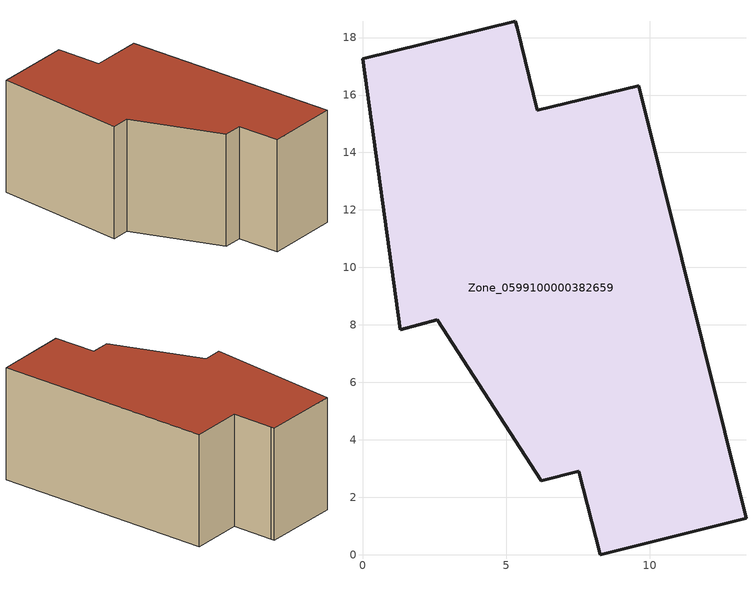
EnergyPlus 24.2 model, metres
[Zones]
Zone_0599100000382659
 floor ground (C_G): 6.08,15.47 9.61,16.33 13.34,1.28 8.28,0 7.53,2.92 6.22,2.58 2.6,8.18 1.32,7.84 0,17.26 5.31,18.57 5.38,18.33 z0
 wall outside (C_F): 2.6,8.18 6.22,2.58 7.53,2.92 8.28,0 13.34,1.28 9.61,16.33 6.08,15.47 5.38,18.33 5.31,18.57 0,17.26 1.32,7.84 2.6,8.18 z0:7.96
 roof outside (C_R): 9.61,16.33 6.08,15.47 5.38,18.33 5.31,18.57 0,17.26 1.32,7.84 2.6,8.18 6.22,2.58 7.53,2.92 8.28,0 13.34,1.28 z7.96
[BUILDING]
Pand.0599100000382659: North Axis=0; Terrain=City; Loads Convergence Tolerance Value=0.04; Temperature Convergence Tolerance Value=0.4; Solar Distribution=FullExterior; Maximum Number of Warmup Days=25; Minimum Number of Warmup Days=1
[Site:Location]
Rotterdam.The.Hague.AP_ZH_NLD Design_Conditions: Latitude=51.96; Longitude=4.45; Time Zone=1; Elevation=-4.5
[SITE:GROUNDTEMPERATURE:BUILDINGSURFACE]
18, 18, 18, 18, 18, 18, 18, 18, 18, 18, 18, 18
[MATERIAL] Thermal Absorptance=0.9; Solar Absorptance=0.7; Visible Absorptance=0.7
Name | Roughness | Thickness | Conductivity | Density | Specific Heat
G.D.1992-2005 | MediumSmooth | 0.15 | 0.06 | 540 | 1210
F.D.1992-2005 | Rough | 0.3 | 0.12 | 1920 | 840
R.D.1992-2005 | MediumRough | 0.2 | 0.08 | 1500 | 1000
[CONSTRUCTION]
C_G: G.D.1992-2005
C_F: F.D.1992-2005
C_R: R.D.1992-2005
[ZONE]
Zone_0599100000382659: Type=1; Multiplier=1; Ceiling Height=Autocalculate; Volume=Autocalculate; Floor Area=autocalculate; Part of Total Floor Area=Yes
[ZONEINFILTRATION:DESIGNFLOWRATE]
Infil_Zone_0599100000382659: Zone or ZoneList or Space or SpaceList=Zone_0599100000382659; Schedule=AlwaysOn; Design Flow Rate Calculation Method=Flow/Area; Flow Rate per Floor Area=0.0021; Constant Term Coefficient=1; Temperature Term Coefficient=0; Velocity Term Coefficient=0; Velocity Squared Term Coefficient=0
[HVACTEMPLATE:ZONE:IDEALLOADSAIRSYSTEM]
Zone_0599100000382659: Maximum Heating Supply Air Temperature=50; Minimum Cooling Supply Air Temperature=13; Maximum Heating Supply Air Humidity Ratio=0.0156; Minimum Cooling Supply Air Humidity Ratio=0.0077; Heating Limit=NoLimit; Cooling Limit=NoLimit; Dehumidification Control Type=ConstantSensibleHeatRatio; Cooling Sensible Heat Ratio=0.7; Dehumidification Setpoint=60; Humidification Control Type=None; Humidification Setpoint=30; Outdoor Air Method=None; Outdoor Air Flow Rate per Person=0.00944; Outdoor Air Flow Rate per Zone Floor Area=0; Outdoor Air Flow Rate per Zone=0; Demand Controlled Ventilation Type=None; Outdoor Air Economizer Type=NoEconomizer; Heat Recovery Type=None; Sensible Heat Recovery Effectiveness=0.7; Latent Heat Recovery Effectiveness=0.65
[ZONECONTROL:THERMOSTAT]
ThermostatControl_Zone_0599100000382659: Zone or ZoneList=Zone_0599100000382659; Control Type Schedule=DualSetpointControlType; Control 1=Thermostat_Zone_0599100000382659; Temperature Difference Between Cutout And Setpoint=0
[THERMOSTATSETPOINT:DUALSETPOINT]
Thermostat_Zone_0599100000382659: Heating Setpoint Temperature Schedule=HeatingSetpoint_Zone_0599100000382659; Cooling Setpoint Temperature Schedule=CoolingSetpoint_Zone_0599100000382659
[SCHEDULE:COMPACT]
HeatingSetpoint_Zone_0599100000382659: Through: 12/31, For: AllDays, Until: 24:00, 21
CoolingSetpoint_Zone_0599100000382659: Through: 12/31, For: AllDays, Until: 24:00, 24
DualSetpointControlType: Through: 12/31, For: AllDays, Until: 24:00, 4
AlwaysOn: Through: 12/31, For: AllDays, Until: 24:00, 1
